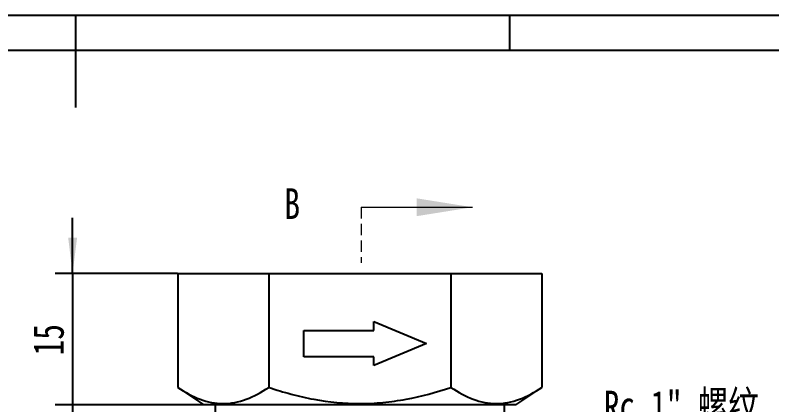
# Model space of a CAD drawing. Header units: millimetres. Extents: x 0 to 297, y 0 to 210.
# Drawn here: x 141.6 to 227.9, y 165.7 to 210.2 of the extents above; entities that cross this region are included whole.
import ezdxf

# ---------------------------------------------------------------- set-up
doc = ezdxf.new("R2010")
doc.units = ezdxf.units.MM
doc.linetypes.add('HIDDEN', pattern=[1.905, 1.27, -0.635])
doc.layers.add('图框', color=7, linetype='Continuous')
doc.styles.add('SLDTEXTSTYLE0', font='HYSWLONGFANGSONG.TTF', dxfattribs={"bigfont": 'bigfont'})
doc.styles.add('SLDTEXTSTYLE1', font='HYSWLONGFANGSONG.TTF')
doc.dimstyles.new('SLDDIMSTYLE0', dxfattribs={"dimtxt": 3.5, "dimasz": 4.08, "dimexe": 0, "dimexo": 0.0625, "dimgap": 0.875, "dimtad": 2, "dimrnd": 1e-09, "dimzin": 12, "dimdsep": 46, "dimtxsty": 'SLDTEXTSTYLE1', "dimsah": 1, "dimcen": 0.09, "dimadec": 0, "dimazin": 3, "dimtfac": 1, "dimtmove": 0, "dimatfit": 0, "dimfxl": 0, "dimfrac": 2, "dimtolj": 1, "dimtzin": 12, "dimarcsym": 0})

# ---------------------------------------------------------------- blocks, each defined once
blk = doc.blocks.new('_D')
at = {"layer": '图框'}
for p, q in [((148.161, 180.698), (148.161, 187.048)), ((160.148, 180.698), (146.161, 180.698)), ((148.161, 180.698), (148.161, 165.698)), ((163.148, 165.698), (146.161, 165.698)), ((148.161, 165.698), (148.161, 159.348))]:
    blk.add_line(p, q, dxfattribs=at)
for points in [[(148.161, 180.698), (148.669, 184.778), (147.653, 184.778)], [(148.161, 165.698), (147.653, 161.618), (148.669, 161.618)]]:
    blk.add_solid(points, dxfattribs=at)
at = {"layer": '图框', "insert": (143.65, 171.346), "char_height": 3.5, "attachment_point": 1, "rotation": 90, "style": 'SLDTEXTSTYLE1'}
blk.add_mtext('15', dxfattribs=at)
blk = doc.blocks.new('SW_NOTE_2')
at = {"layer": '图框', "color": 0}
blk.add_line((14.809, 0), (0, 0), dxfattribs=at)
at = {"layer": '图框', "color": 0, "insert": (0.495, 4.524), "char_height": 3.5, "attachment_point": 1, "style": 'SLDTEXTSTYLE0'}
blk.add_mtext('Rc 1" \\M+19786纹', dxfattribs=at)

msp = doc.modelspace()

# ---------------------------------------------------------------- linework, layer by layer
at = {"color": 7, "linetype": 'HIDDEN', "lineweight": 18}
msp.add_line((181.0848962, 188.2583989), (181.0848962, 181.9083989), dxfattribs=at)
at = {"color": 7, "linetype": 'Continuous', "lineweight": 18}
msp.add_line((181.0848962, 188.2583989), (193.7848962, 188.2583989), dxfattribs=at)
at = {"color": 7, "linetype": 'Continuous', "lineweight": 25}
for p, q in [((160.1484822, 180.6983965), (160.1484822, 167.6984)), ((160.1484822, 180.6983965), (170.5407867, 180.6983965)), ((170.5407867, 180.6983965), (170.5407867, 167.6984)), ((170.5407867, 180.6983965), (191.3253958, 180.6983965)), ((191.3253958, 180.6983965), (191.3253958, 167.6984)), ((191.3253958, 180.6983965), (201.7177003, 180.6983965)), ((201.7177003, 180.6983965), (201.7177003, 167.6984)), ((182.5407864, 174.1983982), (182.5407864, 175.1984003)), ((182.5407864, 175.1984003), (188.5407864, 172.6983989)), ((174.5407865, 174.1983982), (182.5407864, 174.1983982)), ((174.5407865, 171.1983996), (174.5407865, 174.1983982)), ((188.5407864, 172.6983989), (182.5407864, 170.1983976)), ((182.5407864, 171.1983996), (174.5407865, 171.1983996)), ((182.5407864, 170.1983976), (182.5407864, 171.1983996)), ((160.1484822, 167.6984), (163.1484809, 165.6983996)), ((198.7177016, 165.6983996), (201.7177003, 167.6984)), ((198.7177016, 165.6983996), (163.1484809, 165.6983996)), ((164.4330913, 165.6983996), (164.4330913, 164.0204842)), ((197.4330912, 164.7118161), (197.4330912, 165.6983996))]:
    msp.add_line(p, q, dxfattribs=at)
for points, knots in [([(160.1484816, 167.6983989), (160.9912216, 167.1365722), (161.8418069, 166.6715119), (163.565913, 166.0242835), (164.439606, 165.8442396), (165.549743, 165.8414571), (165.7732834, 165.851941), (166.2188703, 165.8948325), (166.4406062, 165.9271314), (167.1028013, 166.0549434), (167.5402425, 166.1814281), (168.8421049, 166.6682352), (169.6961255, 167.1352916), (170.5407864, 167.6983989)], [0, 0, 0, 0, 0.25, 0.25, 0.5, 0.5, 0.5625, 0.5625, 0.625, 0.625, 0.75, 0.75, 1, 1, 1, 1]), ([(170.5407864, 167.6983989), (171.3794384, 167.4188482), (172.2277611, 167.161321), (173.9492365, 166.7028134), (174.8141314, 166.504249), (177.4156614, 166.018478), (179.1623551, 165.8426091), (181.8043181, 165.8416866), (182.6885847, 165.8846964), (184.0203624, 166.0136961), (184.4646241, 166.0674116), (185.3449659, 166.1938683), (185.7823108, 166.2667152), (187.9561194, 166.6749115), (189.6540847, 167.1412951), (191.3253961, 167.6983989)], [0, 0, 0, 0, 0.125, 0.125, 0.25, 0.25, 0.5, 0.5, 0.625, 0.625, 0.6875, 0.6875, 0.75, 0.75, 1, 1, 1, 1]), ([(191.3253961, 167.6983989), (192.1681361, 167.1365722), (193.0187214, 166.6715119), (194.7428275, 166.0242835), (195.6165205, 165.8442396), (196.7266575, 165.8414571), (196.9501979, 165.851941), (197.3957849, 165.8948325), (197.6175207, 165.9271314), (198.2797158, 166.0549434), (198.717157, 166.1814281), (200.0190195, 166.6682352), (200.8730401, 167.1352916), (201.7177009, 167.6983989)], [0, 0, 0, 0, 0.25, 0.25, 0.5, 0.5, 0.5625, 0.5625, 0.625, 0.625, 0.75, 0.75, 1, 1, 1, 1])]:
    msp.add_open_spline(points, degree=3, knots=knots, dxfattribs=at)
at = {"color": 7, "linetype": 'Continuous', "lineweight": 18}
msp.add_solid([(193.7848962, 188.2583989), (187.4348962, 189.2743989), (187.4348962, 187.2423989)], dxfattribs=at)
at = {"layer": '图框'}
for p, q in [((0, 210.1898854), (297, 210.1898854)), ((198, 210.1898854), (198, 206.1898854))]:
    msp.add_line(p, q, dxfattribs=at)
at = {"layer": '图框', "lineweight": 25}
msp.add_line((148.5, 210.1898854), (148.5, 199.6589885), dxfattribs=at)
at = {"layer": '图框', "linetype": 'Continuous', "lineweight": 25}
msp.add_line((15, 206.1898854), (293, 206.1898854), dxfattribs=at)

# ---------------------------------------------------------------- block references
at = {"layer": '图框'}
msp.add_blockref('SW_NOTE_2', (208.2686567, 162.7860698), dxfattribs=at)

# ---------------------------------------------------------------- texts
at = {"color": 7, "linetype": 'Continuous', "insert": (172.3276119, 190.4249695), "char_height": 3.5, "attachment_point": 1, "style": 'SLDTEXTSTYLE1'}
msp.add_mtext('B', dxfattribs=at)

# ---------------------------------------------------------------- dimensions: what is measured, and where the dimension line sits
at = {"layer": '图框'}
dim = msp.add_linear_dim(base=(148.1612884, 165.6983989), p1=(160.1484816, 180.6983989), p2=(163.1484816, 165.6983989), angle=90, dimstyle='SLDDIMSTYLE0', dxfattribs=at)
dim.commit()
dim.dimension.update_dxf_attribs({"geometry": '_D', "text_midpoint": (148.1612884, 172.8820144), "dimtype": 160})

doc.saveas('drawing.dxf')
